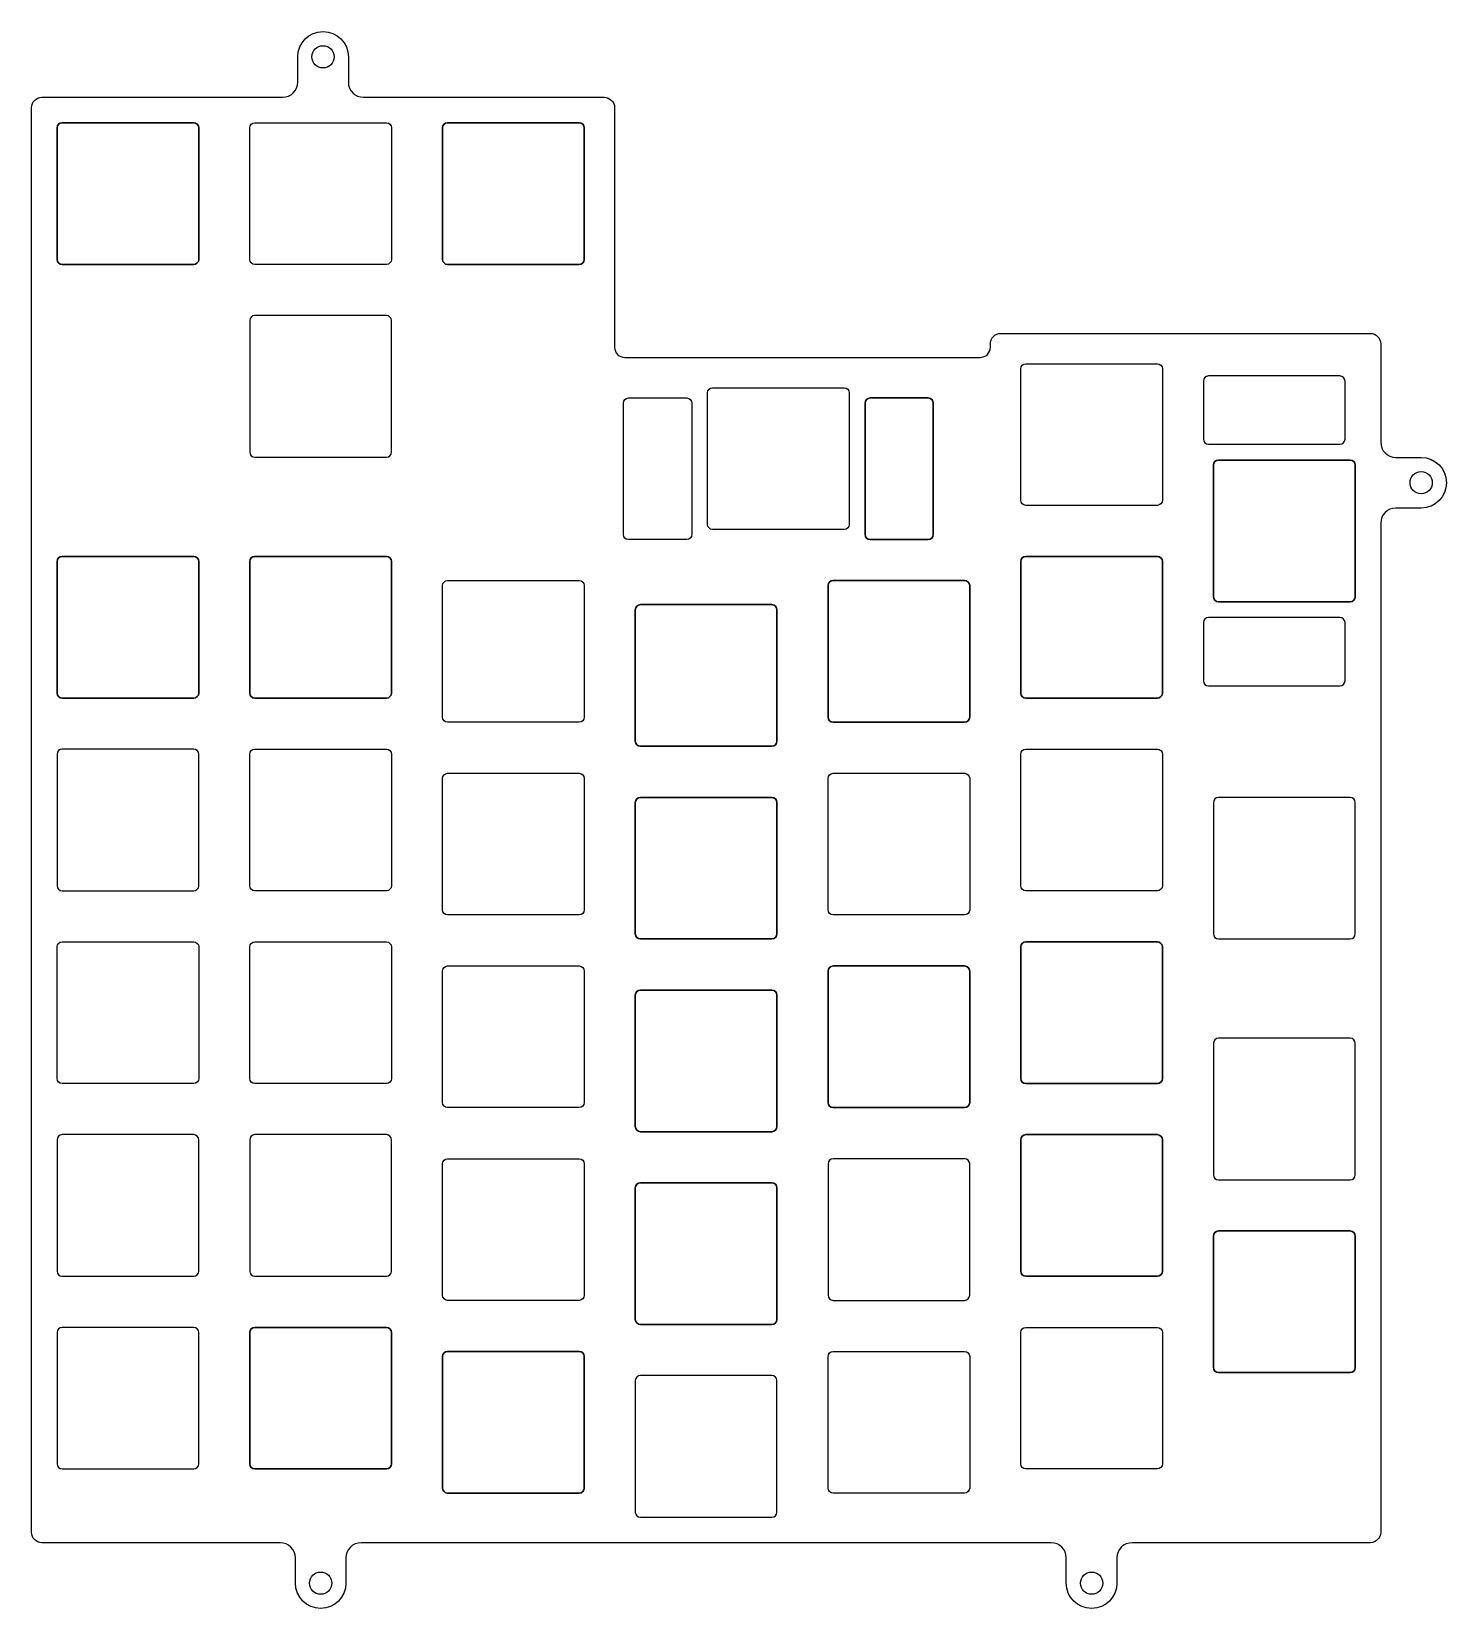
# Model space of a CAD drawing. Header units: millimetres. Extents: x -10 to 130, y -30 to 126.
import ezdxf

# ---------------------------------------------------------------- set-up
doc = ezdxf.new("R2010")
doc.units = ezdxf.units.MM
doc.layers.get('0').update_dxf_attribs({"linetype": 'CONTINUOUS'})

msp = doc.modelspace()

# ---------------------------------------------------------------- linework, layer by layer
for points in [[(-8.5, -23.8125, -0.414213562), (-9.525, -22.7875), (-9.525, 118.037, -0.414213562), (-8.5, 119.062), (15.2875, 119.062, 0.414213562), (16.7875, 120.562), (16.7875, 123.062, -1), (21.7875, 123.062), (21.7875, 120.562, 0.414213562), (23.2875, 119.062), (47.075, 119.062, -0.414213562), (48.1, 118.037), (48.1, 94.3688, 0.414213562), (49.125, 93.3438), (84.225, 93.3438, 0.414213562), (85.25, 94.3688), (85.25, 94.7, -0.414213562), (86.275, 95.725), (122.8, 95.725, -0.414213562), (123.825, 94.7), (123.825, 84.9625, 0.414213562), (125.325, 83.4625), (127.825, 83.4625, -1), (127.825, 78.4625), (125.325, 78.4625, 0.414213562), (123.825, 76.9625), (123.825, -22.7875, -0.414213562), (122.8, -23.8125), (99.25, -23.8125, 0.414213562), (97.75, -25.3125), (97.75, -27.8125, -1), (92.75, -27.8125), (92.75, -25.3125, 0.414213562), (91.25, -23.8125), (23.05, -23.8125, 0.414213562), (21.55, -25.3125), (21.55, -27.8125, -1), (16.55, -27.8125), (16.55, -25.3125, 0.414213562), (15.05, -23.8125)], [(125.325, 83.4625), (127.825, 83.4625, -1), (127.825, 78.4625), (125.325, 78.4625, 0.414213562), (123.825, 76.9625), (123.825, -22.7875, -0.414213562), (122.8, -23.8125), (99.25, -23.8125, 0.414213562), (97.75, -25.3125), (97.75, -27.8125, -1), (92.75, -27.8125), (92.75, -25.3125, 0.414213562), (91.25, -23.8125), (23.05, -23.8125, 0.414213562), (21.55, -25.3125), (21.55, -27.8125, -1), (16.55, -27.8125), (16.55, -25.3125, 0.414213562), (15.05, -23.8125), (-8.5, -23.8125, -0.414213562), (-9.525, -22.7875), (-9.525, 118.037, -0.414213562), (-8.5, 119.062), (15.2875, 119.062, 0.414213562), (16.7875, 120.562), (16.7875, 123.062, -1), (21.7875, 123.062), (21.7875, 120.562, 0.414213562), (23.2875, 119.062), (47.075, 119.062, -0.414213562), (48.1, 118.037), (48.1, 94.3688, 0.414213562), (49.125, 93.3438), (84.225, 93.3438, 0.414213562), (85.25, 94.3688), (85.25, 94.7, -0.414213562), (86.275, 95.725), (122.8, 95.725, -0.414213562), (123.825, 94.7), (123.825, 84.9625, 0.414213562)], [(-7, 116.037), (-7, 103.037, 0.414213562), (-6.5, 102.537), (6.5, 102.537, 0.414213562), (7, 103.037), (7, 116.037, 0.414213562), (6.5, 116.537), (-6.5, 116.537, 0.414213562)], [(-6.5, 102.537, -0.414213562), (-7, 103.037), (-7, 116.037, -0.414213562), (-6.5, 116.537), (6.5, 116.537, -0.414213562), (7, 116.037), (7, 103.037, -0.414213562), (6.5, 102.537)], [(12.55, 102.537, -0.414213562), (12.05, 103.037), (12.05, 116.037, -0.414213562), (12.55, 116.537), (25.55, 116.537, -0.414213562), (26.05, 116.037), (26.05, 103.037, -0.414213562), (25.55, 102.537)], [(26.05, 103.037, -0.414213562), (25.55, 102.537), (12.55, 102.537, -0.414213562), (12.05, 103.037), (12.05, 116.037, -0.414213562), (12.55, 116.537), (25.55, 116.537, -0.414213562), (26.05, 116.037)], [(44.6, 116.537), (31.6, 116.537, 0.414213562), (31.1, 116.037), (31.1, 103.037, 0.414213562), (31.6, 102.537), (44.6, 102.537, 0.414213562), (45.1, 103.037), (45.1, 116.037, 0.414213562)], [(44.6, 116.537, -0.414213562), (45.1, 116.037), (45.1, 103.037, -0.414213562), (44.6, 102.537), (31.6, 102.537, -0.414213562), (31.1, 103.037), (31.1, 116.037, -0.414213562), (31.6, 116.537)], [(26.05, 83.9875), (26.05, 96.9875, 0.414213562), (25.55, 97.4875), (12.55, 97.4875, 0.414213562), (12.05, 96.9875), (12.05, 83.9875, 0.414213562), (12.55, 83.4875), (25.55, 83.4875, 0.414213562)], [(26.05, 83.9875), (26.05, 96.9875, 0.414213562), (25.55, 97.4875), (12.55, 97.4875, 0.414213562), (12.05, 96.9875), (12.05, 83.9875, 0.414213562), (12.55, 83.4875), (25.55, 83.4875, 0.414213562)], [(102.25, 79.225, -0.414213562), (101.75, 78.725), (88.75, 78.725, -0.414213562), (88.25, 79.225), (88.25, 92.225, -0.414213562), (88.75, 92.725), (101.75, 92.725, -0.414213562), (102.25, 92.225)], [(101.75, 92.725, -0.414213562), (102.25, 92.225), (102.25, 79.225, -0.414213562), (101.75, 78.725), (88.75, 78.725, -0.414213562), (88.25, 79.225), (88.25, 92.225, -0.414213562), (88.75, 92.725)], [(106.8, 84.763), (119.8, 84.763, 0.414213562), (120.3, 85.263), (120.3, 91.013, 0.414213562), (119.8, 91.513), (106.8, 91.513, 0.414213562), (106.3, 91.013), (106.3, 85.263, 0.414213562)], [(120.3, 85.263), (120.3, 91.013, 0.414213562), (119.8, 91.513), (106.8, 91.513, 0.414213562), (106.3, 91.013), (106.3, 85.263, 0.414213562), (106.8, 84.763), (119.8, 84.763, 0.414213562)], [(48.9808, 88.8438, -0.414213562), (49.4808, 89.3438), (55.2308, 89.3438, -0.414213562), (55.7308, 88.8438), (55.7308, 75.8438, -0.414213562), (55.2308, 75.3438), (49.4808, 75.3438, -0.414213562), (48.9808, 75.8438)], [(49.4808, 75.3438, -0.414213562), (48.9808, 75.8438), (48.9808, 88.8438, -0.414213562), (49.4808, 89.3438), (55.2308, 89.3438, -0.414213562), (55.7308, 88.8438), (55.7308, 75.8438, -0.414213562), (55.2308, 75.3438)], [(70.7937, 90.3438, -0.414213562), (71.2937, 89.8438), (71.2937, 76.8438, -0.414213562), (70.7937, 76.3438), (57.7938, 76.3438, -0.414213562), (57.2938, 76.8438), (57.2938, 89.8438, -0.414213562), (57.7938, 90.3438)], [(57.7938, 76.3438, -0.414213562), (57.2938, 76.8438), (57.2938, 89.8438, -0.414213562), (57.7938, 90.3438), (70.7937, 90.3438, -0.414213562), (71.2937, 89.8438), (71.2937, 76.8438, -0.414213562), (70.7937, 76.3438)], [(79.6068, 75.8438, -0.414213562), (79.1068, 75.3438), (73.3568, 75.3438, -0.414213562), (72.8568, 75.8438), (72.8568, 88.8438, -0.414213562), (73.3568, 89.3438), (79.1068, 89.3438, -0.414213562), (79.6068, 88.8438)], [(79.6068, 75.8438), (79.6068, 88.8438, 0.414213562), (79.1068, 89.3438), (73.3568, 89.3438, 0.414213562), (72.8568, 88.8438), (72.8568, 75.8438, 0.414213562), (73.3568, 75.3438), (79.1068, 75.3438, 0.414213562)], [(107.8, 69.2), (120.8, 69.2, 0.414213562), (121.3, 69.7), (121.3, 82.7, 0.414213562), (120.8, 83.2), (107.8, 83.2, 0.414213562), (107.3, 82.7), (107.3, 69.7, 0.414213562)], [(120.8, 83.2, -0.414213562), (121.3, 82.7), (121.3, 69.7, -0.414213562), (120.8, 69.2), (107.8, 69.2, -0.414213562), (107.3, 69.7), (107.3, 82.7, -0.414213562), (107.8, 83.2)], [(-7, 73.175), (-7, 60.175, 0.414213562), (-6.5, 59.675), (6.5, 59.675, 0.414213562), (7, 60.175), (7, 73.175, 0.414213562), (6.5, 73.675), (-6.5, 73.675, 0.414213562)], [(7, 60.175, -0.414213562), (6.5, 59.675), (-6.5, 59.675, -0.414213562), (-7, 60.175), (-7, 73.175, -0.414213562), (-6.5, 73.675), (6.5, 73.675, -0.414213562), (7, 73.175)], [(25.55, 73.675, -0.414213562), (26.05, 73.175), (26.05, 60.175, -0.414213562), (25.55, 59.675), (12.55, 59.675, -0.414213562), (12.05, 60.175), (12.05, 73.175, -0.414213562), (12.55, 73.675)], [(12.05, 73.175), (12.05, 60.175, 0.414213562), (12.55, 59.675), (25.55, 59.675, 0.414213562), (26.05, 60.175), (26.05, 73.175, 0.414213562), (25.55, 73.675), (12.55, 73.675, 0.414213562)], [(88.25, 73.175), (88.25, 60.175, 0.414213562), (88.75, 59.675), (101.75, 59.675, 0.414213562), (102.25, 60.175), (102.25, 73.175, 0.414213562), (101.75, 73.675), (88.75, 73.675, 0.414213562)], [(101.75, 73.675, -0.414213562), (102.25, 73.175), (102.25, 60.175, -0.414213562), (101.75, 59.675), (88.75, 59.675, -0.414213562), (88.25, 60.175), (88.25, 73.175, -0.414213562), (88.75, 73.675)], [(31.1, 70.7938, -0.414213562), (31.6, 71.2938), (44.6, 71.2938, -0.414213562), (45.1, 70.7938), (45.1, 57.7937, -0.414213562), (44.6, 57.2937), (31.6, 57.2937, -0.414213562), (31.1, 57.7937)], [(31.1, 70.7938, -0.414213562), (31.6, 71.2938), (44.6, 71.2938, -0.414213562), (45.1, 70.7938), (45.1, 57.7937, -0.414213562), (44.6, 57.2937), (31.6, 57.2937, -0.414213562), (31.1, 57.7937)], [(69.7, 57.2937, -0.414213562), (69.2, 57.7937), (69.2, 70.7938, -0.414213562), (69.7, 71.2938), (82.7, 71.2938, -0.414213562), (83.2, 70.7938), (83.2, 57.7937, -0.414213562), (82.7, 57.2937)], [(69.2, 70.7938), (69.2, 57.7937, 0.414213562), (69.7, 57.2937), (82.7, 57.2937, 0.414213562), (83.2, 57.7937), (83.2, 70.7938, 0.414213562), (82.7, 71.2938), (69.7, 71.2938, 0.414213562)], [(63.65, 68.9125), (50.65, 68.9125, 0.414213562), (50.15, 68.4125), (50.15, 55.4125, 0.414213562), (50.65, 54.9125), (63.65, 54.9125, 0.414213562), (64.15, 55.4125), (64.15, 68.4125, 0.414213562)], [(63.65, 68.9125, -0.414213562), (64.15, 68.4125), (64.15, 55.4125, -0.414213562), (63.65, 54.9125), (50.65, 54.9125, -0.414213562), (50.15, 55.4125), (50.15, 68.4125, -0.414213562), (50.65, 68.9125)], [(120.3, 61.387), (120.3, 67.137, 0.414213562), (119.8, 67.637), (106.8, 67.637, 0.414213562), (106.3, 67.137), (106.3, 61.387, 0.414213562), (106.8, 60.887), (119.8, 60.887, 0.414213562)], [(120.3, 61.387), (120.3, 67.137, 0.414213562), (119.8, 67.637), (106.8, 67.637, 0.414213562), (106.3, 67.137), (106.3, 61.387, 0.414213562), (106.8, 60.887), (119.8, 60.887, 0.414213562)], [(-6.5, 40.625), (6.5, 40.625, 0.414213562), (7, 41.125), (7, 54.125, 0.414213562), (6.5, 54.625), (-6.5, 54.625, 0.414213562), (-7, 54.125), (-7, 41.125, 0.414213562)], [(-7, 54.125), (-7, 41.125, 0.414213562), (-6.5, 40.625), (6.5, 40.625, 0.414213562), (7, 41.125), (7, 54.125, 0.414213562), (6.5, 54.625), (-6.5, 54.625, 0.414213562)], [(12.05, 54.125, -0.414213562), (12.55, 54.625), (25.55, 54.625, -0.414213562), (26.05, 54.125), (26.05, 41.125, -0.414213562), (25.55, 40.625), (12.55, 40.625, -0.414213562), (12.05, 41.125)], [(12.05, 54.125, -0.414213562), (12.55, 54.625), (25.55, 54.625, -0.414213562), (26.05, 54.125), (26.05, 41.125, -0.414213562), (25.55, 40.625), (12.55, 40.625, -0.414213562), (12.05, 41.125)], [(102.25, 41.125, -0.414213562), (101.75, 40.625), (88.75, 40.625, -0.414213562), (88.25, 41.125), (88.25, 54.125, -0.414213562), (88.75, 54.625), (101.75, 54.625, -0.414213562), (102.25, 54.125)], [(88.75, 40.625, -0.414213562), (88.25, 41.125), (88.25, 54.125, -0.414213562), (88.75, 54.625), (101.75, 54.625, -0.414213562), (102.25, 54.125), (102.25, 41.125, -0.414213562), (101.75, 40.625)], [(44.6, 52.2437, -0.414213562), (45.1, 51.7437), (45.1, 38.7437, -0.414213562), (44.6, 38.2437), (31.6, 38.2437, -0.414213562), (31.1, 38.7437), (31.1, 51.7437, -0.414213562), (31.6, 52.2437)], [(45.1, 38.7437, -0.414213562), (44.6, 38.2437), (31.6, 38.2437, -0.414213562), (31.1, 38.7437), (31.1, 51.7437, -0.414213562), (31.6, 52.2437), (44.6, 52.2437, -0.414213562), (45.1, 51.7437)], [(83.2, 38.7437, -0.414213562), (82.7, 38.2437), (69.7, 38.2437, -0.414213562), (69.2, 38.7437), (69.2, 51.7437, -0.414213562), (69.7, 52.2437), (82.7, 52.2437, -0.414213562), (83.2, 51.7437)], [(69.2, 51.7437, -0.414213562), (69.7, 52.2437), (82.7, 52.2437, -0.414213562), (83.2, 51.7437), (83.2, 38.7437, -0.414213562), (82.7, 38.2437), (69.7, 38.2437, -0.414213562), (69.2, 38.7437)], [(64.15, 36.3625, -0.414213562), (63.65, 35.8625), (50.65, 35.8625, -0.414213562), (50.15, 36.3625), (50.15, 49.3625, -0.414213562), (50.65, 49.8625), (63.65, 49.8625, -0.414213562), (64.15, 49.3625)], [(50.65, 35.8625), (63.65, 35.8625, 0.414213562), (64.15, 36.3625), (64.15, 49.3625, 0.414213562), (63.65, 49.8625), (50.65, 49.8625, 0.414213562), (50.15, 49.3625), (50.15, 36.3625, 0.414213562)], [(121.3, 36.3625), (121.3, 49.3625, 0.414213562), (120.8, 49.8625), (107.8, 49.8625, 0.414213562), (107.3, 49.3625), (107.3, 36.3625, 0.414213562), (107.8, 35.8625), (120.8, 35.8625, 0.414213562)], [(107.8, 35.8625), (120.8, 35.8625, 0.414213562), (121.3, 36.3625), (121.3, 49.3625, 0.414213562), (120.8, 49.8625), (107.8, 49.8625, 0.414213562), (107.3, 49.3625), (107.3, 36.3625, 0.414213562)], [(-6.5, 21.575, -0.414213562), (-7, 22.075), (-7, 35.075, -0.414213562), (-6.5, 35.575), (6.5, 35.575, -0.414213562), (7, 35.075), (7, 22.075, -0.414213562), (6.5, 21.575)], [(-7, 35.075, -0.414213562), (-6.5, 35.575), (6.5, 35.575, -0.414213562), (7, 35.075), (7, 22.075, -0.414213562), (6.5, 21.575), (-6.5, 21.575, -0.414213562), (-7, 22.075)], [(12.05, 35.075, -0.414213562), (12.55, 35.575), (25.55, 35.575, -0.414213562), (26.05, 35.075), (26.05, 22.075, -0.414213562), (25.55, 21.575), (12.55, 21.575, -0.414213562), (12.05, 22.075)], [(25.55, 35.575, -0.414213562), (26.05, 35.075), (26.05, 22.075, -0.414213562), (25.55, 21.575), (12.55, 21.575, -0.414213562), (12.05, 22.075), (12.05, 35.075, -0.414213562), (12.55, 35.575)], [(101.75, 35.575), (88.75, 35.575, 0.414213562), (88.25, 35.075), (88.25, 22.075, 0.414213562), (88.75, 21.575), (101.75, 21.575, 0.414213562), (102.25, 22.075), (102.25, 35.075, 0.414213562)], [(88.75, 21.575, -0.414213562), (88.25, 22.075), (88.25, 35.075, -0.414213562), (88.75, 35.575), (101.75, 35.575, -0.414213562), (102.25, 35.075), (102.25, 22.075, -0.414213562), (101.75, 21.575)], [(45.1, 19.6937, -0.414213562), (44.6, 19.1937), (31.6, 19.1937, -0.414213562), (31.1, 19.6937), (31.1, 32.6938, -0.414213562), (31.6, 33.1938), (44.6, 33.1938, -0.414213562), (45.1, 32.6938)], [(45.1, 19.6937, -0.414213562), (44.6, 19.1937), (31.6, 19.1937, -0.414213562), (31.1, 19.6937), (31.1, 32.6938, -0.414213562), (31.6, 33.1938), (44.6, 33.1938, -0.414213562), (45.1, 32.6938)], [(83.2, 19.6937, -0.414213562), (82.7, 19.1937), (69.7, 19.1937, -0.414213562), (69.2, 19.6937), (69.2, 32.6938, -0.414213562), (69.7, 33.1938), (82.7, 33.1938, -0.414213562), (83.2, 32.6938)], [(82.7, 33.1938), (69.7, 33.1938, 0.414213562), (69.2, 32.6938), (69.2, 19.6937, 0.414213562), (69.7, 19.1937), (82.7, 19.1937, 0.414213562), (83.2, 19.6937), (83.2, 32.6938, 0.414213562)], [(64.15, 17.3125), (64.15, 30.3125, 0.414213562), (63.65, 30.8125), (50.65, 30.8125, 0.414213562), (50.15, 30.3125), (50.15, 17.3125, 0.414213562), (50.65, 16.8125), (63.65, 16.8125, 0.414213562)], [(63.65, 30.8125, -0.414213562), (64.15, 30.3125), (64.15, 17.3125, -0.414213562), (63.65, 16.8125), (50.65, 16.8125, -0.414213562), (50.15, 17.3125), (50.15, 30.3125, -0.414213562), (50.65, 30.8125)], [(120.8, 26.05), (107.8, 26.05, 0.414213562), (107.3, 25.55), (107.3, 12.55, 0.414213562), (107.8, 12.05), (120.8, 12.05, 0.414213562), (121.3, 12.55), (121.3, 25.55, 0.414213562)], [(107.3, 25.55), (107.3, 12.55, 0.414213562), (107.8, 12.05), (120.8, 12.05, 0.414213562), (121.3, 12.55), (121.3, 25.55, 0.414213562), (120.8, 26.05), (107.8, 26.05, 0.414213562)], [(-6.5, 2.525), (6.5, 2.525, 0.414213562), (7, 3.025), (7, 16.025, 0.414213562), (6.5, 16.525), (-6.5, 16.525, 0.414213562), (-7, 16.025), (-7, 3.025, 0.414213562)], [(-6.5, 2.525), (6.5, 2.525, 0.414213562), (7, 3.025), (7, 16.025, 0.414213562), (6.5, 16.525), (-6.5, 16.525, 0.414213562), (-7, 16.025), (-7, 3.025, 0.414213562)], [(12.55, 2.525), (25.55, 2.525, 0.414213562), (26.05, 3.025), (26.05, 16.025, 0.414213562), (25.55, 16.525), (12.55, 16.525, 0.414213562), (12.05, 16.025), (12.05, 3.025, 0.414213562)], [(26.05, 3.025), (26.05, 16.025, 0.414213562), (25.55, 16.525), (12.55, 16.525, 0.414213562), (12.05, 16.025), (12.05, 3.025, 0.414213562), (12.55, 2.525), (25.55, 2.525, 0.414213562)], [(88.25, 16.025, -0.414213562), (88.75, 16.525), (101.75, 16.525, -0.414213562), (102.25, 16.025), (102.25, 3.025, -0.414213562), (101.75, 2.525), (88.75, 2.525, -0.414213562), (88.25, 3.025)], [(88.75, 2.525), (101.75, 2.525, 0.414213562), (102.25, 3.025), (102.25, 16.025, 0.414213562), (101.75, 16.525), (88.75, 16.525, 0.414213562), (88.25, 16.025), (88.25, 3.025, 0.414213562)], [(44.6, 14.1437, -0.414213562), (45.1, 13.6437), (45.1, 0.64375, -0.414213562), (44.6, 0.14375), (31.6, 0.14375, -0.414213562), (31.1, 0.64375), (31.1, 13.6437, -0.414213562), (31.6, 14.1437)], [(31.1, 13.6437, -0.414213562), (31.6, 14.1437), (44.6, 14.1437, -0.414213562), (45.1, 13.6437), (45.1, 0.64375, -0.414213562), (44.6, 0.14375), (31.6, 0.14375, -0.414213562), (31.1, 0.64375)], [(82.7, 14.1437), (69.7, 14.1437, 0.414213562), (69.2, 13.6437), (69.2, 0.64375, 0.414213562), (69.7, 0.14375), (82.7, 0.14375, 0.414213562), (83.2, 0.64375), (83.2, 13.6437, 0.414213562)], [(83.2, 0.64375), (83.2, 13.6437, 0.414213562), (82.7, 14.1437), (69.7, 14.1437, 0.414213562), (69.2, 13.6437), (69.2, 0.64375, 0.414213562), (69.7, 0.14375), (82.7, 0.14375, 0.414213562)], [(50.65, -2.2375, -0.414213562), (50.15, -1.7375), (50.15, 11.2625, -0.414213562), (50.65, 11.7625), (63.65, 11.7625, -0.414213562), (64.15, 11.2625), (64.15, -1.7375, -0.414213562), (63.65, -2.2375)], [(64.15, -1.7375), (64.15, 11.2625, 0.414213562), (63.65, 11.7625), (50.65, 11.7625, 0.414213562), (50.15, 11.2625), (50.15, -1.7375, 0.414213562), (50.65, -2.2375), (63.65, -2.2375, 0.414213562)], [(107.8, -7, -0.414213562), (107.3, -6.5), (107.3, 6.5, -0.414213562), (107.8, 7), (120.8, 7, -0.414213562), (121.3, 6.5), (121.3, -6.5, -0.414213562), (120.8, -7)], [(120.8, 7), (107.8, 7, 0.414213562), (107.3, 6.5), (107.3, -6.5, 0.414213562), (107.8, -7), (120.8, -7, 0.414213562), (121.3, -6.5), (121.3, 6.5, 0.414213562)], [(-7, -3.025), (-7, -16.025, 0.414213562), (-6.5, -16.525), (6.5, -16.525, 0.414213562), (7, -16.025), (7, -3.025, 0.414213562), (6.5, -2.525), (-6.5, -2.525, 0.414213562)], [(6.5, -2.525), (-6.5, -2.525, 0.414213562), (-7, -3.025), (-7, -16.025, 0.414213562), (-6.5, -16.525), (6.5, -16.525, 0.414213562), (7, -16.025), (7, -3.025, 0.414213562)], [(12.55, -16.525), (25.55, -16.525, 0.414213562), (26.05, -16.025), (26.05, -3.025, 0.414213562), (25.55, -2.525), (12.55, -2.525, 0.414213562), (12.05, -3.025), (12.05, -16.025, 0.414213562)], [(25.55, -2.525, -0.414213562), (26.05, -3.025), (26.05, -16.025, -0.414213562), (25.55, -16.525), (12.55, -16.525, -0.414213562), (12.05, -16.025), (12.05, -3.025, -0.414213562), (12.55, -2.525)], [(102.25, -16.025, -0.414213562), (101.75, -16.525), (88.75, -16.525, -0.414213562), (88.25, -16.025), (88.25, -3.025, -0.414213562), (88.75, -2.525), (101.75, -2.525, -0.414213562), (102.25, -3.025)], [(102.25, -16.025, -0.414213562), (101.75, -16.525), (88.75, -16.525, -0.414213562), (88.25, -16.025), (88.25, -3.025, -0.414213562), (88.75, -2.525), (101.75, -2.525, -0.414213562), (102.25, -3.025)], [(31.1, -5.40625, -0.414213562), (31.6, -4.90625), (44.6, -4.90625, -0.414213562), (45.1, -5.40625), (45.1, -18.4062, -0.414213562), (44.6, -18.9062), (31.6, -18.9062, -0.414213562), (31.1, -18.4062)], [(31.1, -5.40625), (31.1, -18.4062, 0.414213562), (31.6, -18.9062), (44.6, -18.9062, 0.414213562), (45.1, -18.4062), (45.1, -5.40625, 0.414213562), (44.6, -4.90625), (31.6, -4.90625, 0.414213562)], [(82.7, -4.90625, -0.414213562), (83.2, -5.40625), (83.2, -18.4062, -0.414213562), (82.7, -18.9062), (69.7, -18.9062, -0.414213562), (69.2, -18.4062), (69.2, -5.40625, -0.414213562), (69.7, -4.90625)], [(83.2, -18.4062, -0.414213562), (82.7, -18.9062), (69.7, -18.9062, -0.414213562), (69.2, -18.4062), (69.2, -5.40625, -0.414213562), (69.7, -4.90625), (82.7, -4.90625, -0.414213562), (83.2, -5.40625)], [(64.15, -20.7875), (64.15, -7.7875, 0.414213562), (63.65, -7.2875), (50.65, -7.2875, 0.414213562), (50.15, -7.7875), (50.15, -20.7875, 0.414213562), (50.65, -21.2875), (63.65, -21.2875, 0.414213562)], [(63.65, -7.2875), (50.65, -7.2875, 0.414213562), (50.15, -7.7875), (50.15, -20.7875, 0.414213562), (50.65, -21.2875), (63.65, -21.2875, 0.414213562), (64.15, -20.7875), (64.15, -7.7875, 0.414213562)]]:
    msp.add_lwpolyline(points, format="xyb", close=True)
for centre in [(19.2875, 123.062), (19.2875, 123.062), (127.825, 80.9625), (127.825, 80.9625), (19.05, -27.8125), (19.05, -27.8125), (95.25, -27.8125), (95.25, -27.8125)]:
    msp.add_circle(centre, 1.1)

doc.saveas('drawing.dxf')
